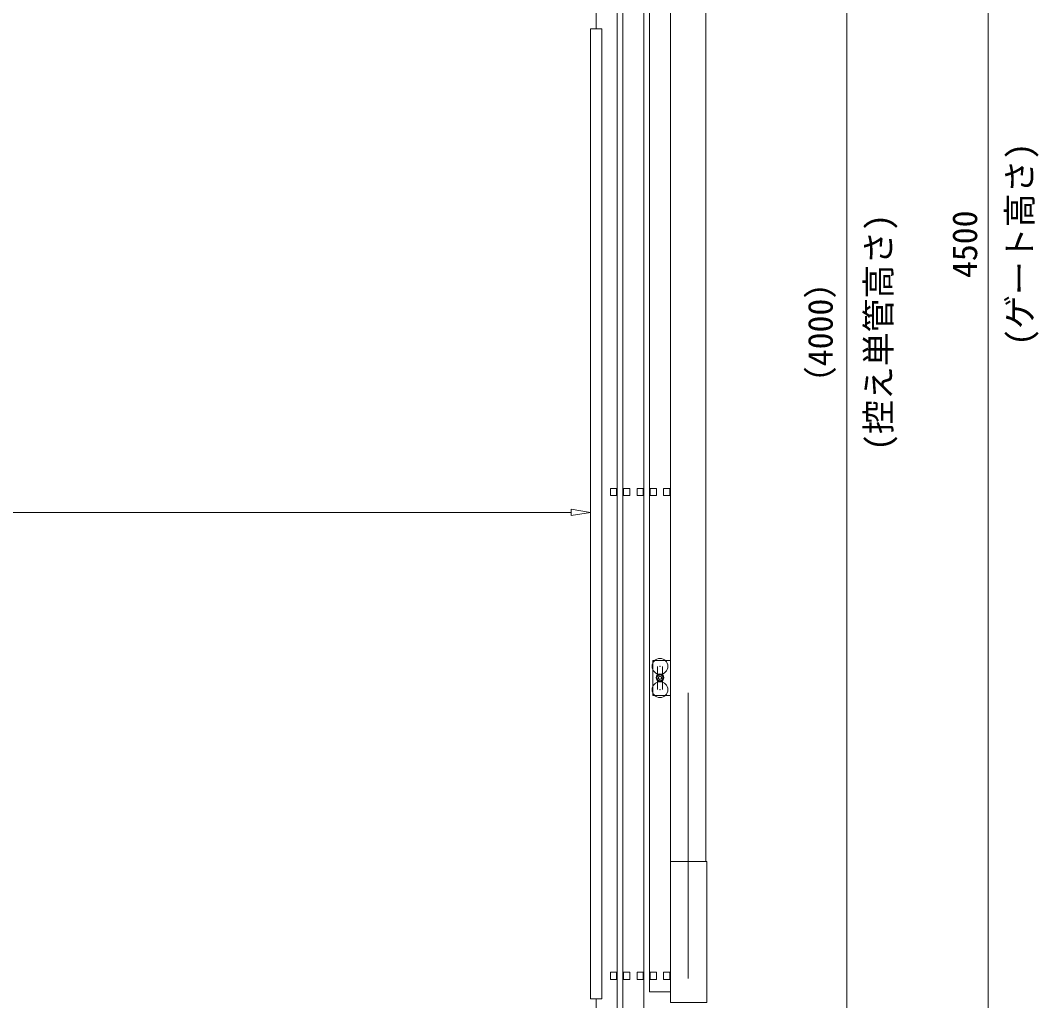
# Model space of a CAD drawing. Units: millimetres, scale not verified. Extents: x -10062 to 10062, y -16938 to 16938.
# Drawn here: x -2956 to -69, y -13670 to -10891 of the extents above; entities that cross this region are included whole.
import ezdxf
from ezdxf.enums import TextEntityAlignment as Align

# ---------------------------------------------------------------- set-up
doc = ezdxf.new("R2010")
doc.units = ezdxf.units.MM
doc.header["$LTSCALE"] = 90
doc.header["$PDMODE"] = 32
doc.header["$PDSIZE"] = 45
doc.linetypes.add('CHAIN2', pattern=[12, 9, -1, 1, -1])
for name, color, linetype, lineweight in [('0-C_寸法', 134, 'Continuous', 18), ('0-D_側固定棒', 134, 'Continuous', 18), ('1-1_中央走行棒', 134, 'Continuous', 18), ('1-2_中央走行棒右', 134, 'Continuous', 18), ('1-6_通芯', 134, 'CHAIN2', 18), ('1-A_標準柱', 134, 'Continuous', 18)]:
    doc.layers.add(name, color=color, linetype=linetype, lineweight=lineweight)
doc.styles.add('ＭＳ ゴシック', font='')
doc.styles.get('ＭＳ ゴシック').set_extended_font_data('MS Gothic')

msp = doc.modelspace()

# ---------------------------------------------------------------- linework, layer by layer
at = {"layer": '0-C_寸法'}
for p, q in [((-212.5, -9330.5), (-212.5, -13720.5)), ((-612.5, -9830.5), (-612.5, -13720.5)), ((-1339.5, -11845.3), (-1339.5, -12286.9)), ((-5284.5, -12285.9), (-1394.5, -12285.9)), ((-1394.5, -12276.73), (-1339.5, -12285.9)), ((-1394.5, -12276.73), (-1394.5, -12295.07)), ((-1339.5, -12285.9), (-1394.5, -12295.07))]:
    msp.add_line(p, q, dxfattribs=at)
at = {"layer": '0-D_側固定棒'}
for points in [[(-1172.5, -13589.94), (-1172.5, -9974.94), (-1112.5, -9974.94), (-1112.5, -13644.94), (-1172.5, -13644.94)], [(-1152.85, -12238.44), (-1170.15, -12238.44), (-1170.15, -12218.44), (-1152.85, -12218.44)], [(-1114.85, -12238.44), (-1132.15, -12238.44), (-1132.15, -12218.44), (-1114.85, -12218.44)], [(-1137.59, -12746.44), (-1132.69, -12754.94), (-1137.59, -12763.44), (-1147.41, -12763.44), (-1152.32, -12754.94), (-1147.41, -12746.44)], [(-1152.85, -13609.94), (-1170.15, -13609.94), (-1170.15, -13589.94), (-1152.85, -13589.94)], [(-1114.85, -13609.94), (-1132.15, -13609.94), (-1132.15, -13589.94), (-1114.85, -13589.94)]]:
    msp.add_lwpolyline(points, close=True, dxfattribs=at)
for radius in [11, 8.5, 4.76, 4.22]:
    msp.add_circle((-1142.5, -12754.94), radius, dxfattribs=at)
for start, end in [(132.757, 167.243), (192.757, 227.243), (72.757, 107.243), (12.757, 47.243), (312.757, 347.243), (252.757, 287.243)]:
    msp.add_arc((-1142.5, -12754.94), 8.9, start, end, dxfattribs=at)
at = {"layer": '1-1_中央走行棒'}
msp.add_lwpolyline([(-1248, -9540), (-1248, -13714.94), (-1188, -13714.94), (-1188, -9600)], dxfattribs=at)
for points in [[(-1245.65, -12238.44), (-1228.35, -12238.44), (-1228.35, -12218.44), (-1245.65, -12218.44)], [(-1207.65, -12238.44), (-1190.35, -12238.44), (-1190.35, -12218.44), (-1207.65, -12218.44)], [(-1245.65, -13609.94), (-1228.35, -13609.94), (-1228.35, -13589.94), (-1245.65, -13589.94)], [(-1207.65, -13609.94), (-1190.35, -13609.94), (-1190.35, -13589.94), (-1207.65, -13589.94)]]:
    msp.add_lwpolyline(points, close=True, dxfattribs=at)
at = {"layer": '1-2_中央走行棒右'}
for points in [[(-1318.5, -9494.94), (-1323.5, -9494.94), (-1323.5, -10914.94)], [(-1323.5, -13664.94), (-1323.5, -13714.94), (-1263.5, -13714.94), (-1263.5, -9524.5)]]:
    msp.add_lwpolyline(points, dxfattribs=at)
for points in [[(-1339.5, -13664.94), (-1307.5, -13664.94), (-1307.5, -10914.94), (-1339.5, -10914.94)], [(-1283.15, -12238.44), (-1265.85, -12238.44), (-1265.85, -12218.44), (-1283.15, -12218.44)], [(-1283.15, -13609.94), (-1265.85, -13609.94), (-1265.85, -13589.94), (-1283.15, -13589.94)]]:
    msp.add_lwpolyline(points, close=True, dxfattribs=at)
at = {"layer": '1-6_通芯'}
msp.add_line((-1062.5, -14687.5), (-1062.5, -12775.5), dxfattribs=at)
at = {"layer": '1-A_標準柱'}
for p, q in [((-1112.5, -13275.5), (-1112.5, -9825.5)), ((-1012.5, -13275.5), (-1012.5, -9825.5)), ((-1150, -12722.5), (-1150, -12746.89)), ((-1135, -12746.89), (-1135, -12722.5)), ((-1150, -12762.99), (-1150, -12788.5)), ((-1135, -12788.5), (-1135, -12762.99))]:
    msp.add_line(p, q, dxfattribs=at)
for points in [[(-1112.5, -12705.5), (-1162.5, -12705.5), (-1162.5, -12805.5), (-1112.5, -12805.5)], [(-1009.3, -13275.5), (-1112.5, -13275.5), (-1112.5, -13675.5), (-1009.3, -13675.5)]]:
    msp.add_lwpolyline(points, close=True, dxfattribs=at)
for p in [(-1142.5, -12722.5), (-1142.5, -12788.5)]:
    msp.add_point(p, dxfattribs=at)

# ---------------------------------------------------------------- texts
at = {"layer": '0-C_寸法', "style": 'ＭＳ ゴシック'}
for s, p in [('(ゲート高さ)', (-66.9, -11813.5)), ('(控え単管高さ)', (-466.9, -12111.5)), ('4500', (-222.4, -11621.5)), ('（4000）', (-631.77, -11967.5))]:
    msp.add_text(s, height=70.38, rotation=90, dxfattribs=at).set_placement(p, align=Align.BOTTOM_LEFT)

doc.saveas('drawing.dxf')
